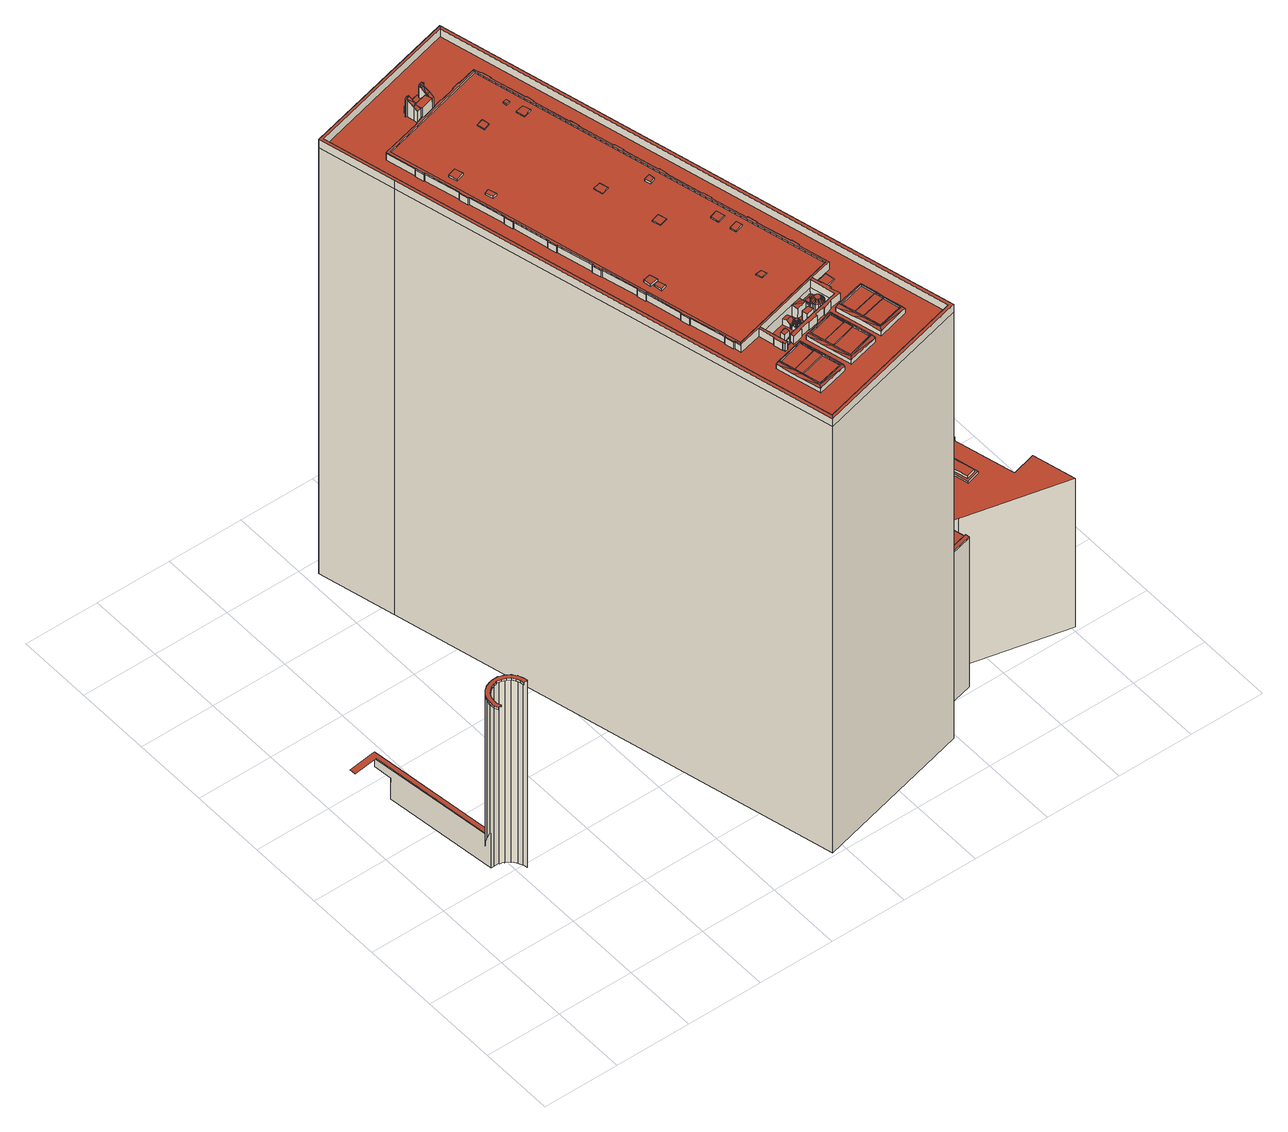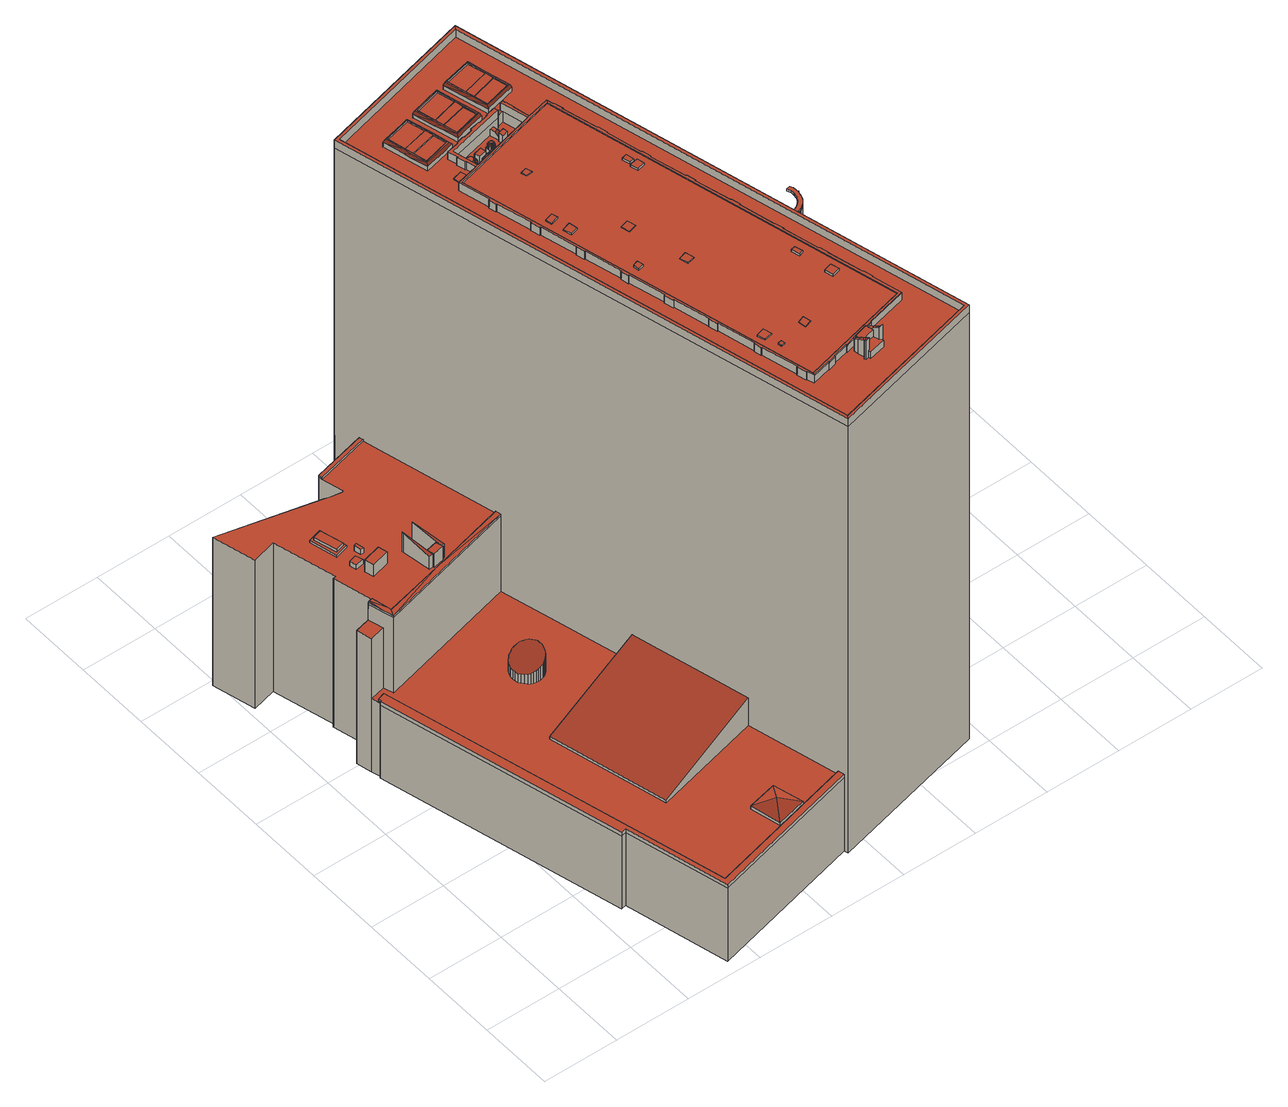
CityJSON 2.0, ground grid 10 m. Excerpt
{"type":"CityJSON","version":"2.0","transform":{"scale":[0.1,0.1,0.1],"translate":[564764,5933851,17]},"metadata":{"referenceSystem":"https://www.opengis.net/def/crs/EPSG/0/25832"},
"CityObjects":{
"building1":{"type":"Building","attributes":{"Grundfläche 2D":"5459.755037","Grundhöhe NN":"20.637"},"children":["building1-1"],"geometry":[{"type":"MultiSurface","lod":"3","boundaries":[[[0,1,2,3]],[[2,1,4,5,6,7]],[[8,9,6,5]],[[10,11,9,8,12,13]],[[14,15,16,17,13,12,18,19,20,21]],[[22,23,24,25,26,27,10,13,17,16]],[[28,29,11,10,27,26]],[[21,20,30,31,32,33]],[[15,34,22,16]],[[35,32,31,36,37,38,39,40]],[[41,39,38,42,43,44,45,46]],[[47,48,49,34,15,14,50]],[[51,45,44,52,53,54,55,56]],[[57,55,54,58,59,60]],[[60,59,61,62,63,64]],[[65,47,50,66]]],"semantics":{"surfaces":[{"type":"WallSurface"},{"type":"RoofSurface"}],"values":[0,0,0,0,0,1,0,0,0,0,0,0,0,0,0,0]}}]},
"building1-1":{"type":"BuildingInstallation","parents":["building1"],"geometry":[{"type":"MultiSurface","lod":"3","boundaries":[[[67,68,69,70,71,72,73,74,75,76,77,78,79,80,81,82,83,84,85,86,87,88,89,90,91,92,93,94,95,96,97,98,99,100,101,102,103,104,105,106,107,108,109,110,111,112,113,114,115,116]],[[117,118,99,98]],[[118,119,120,101,100,99]],[[120,121,102,101]],[[103,102,121,122]],[[104,103,122,123]],[[123,124,105,104]],[[124,125,106,105]],[[125,126,127,108,107,106]],[[109,108,127,128]],[[128,129,110,109]],[[129,130,111,110]],[[130,131,112,111]],[[113,112,131,132]],[[132,133,114,113]],[[62,61,59,67,116,115]],[[59,58,54,69,68,67]],[[54,53,52,44,72,71,70,69]],[[42,38,75,74,73,72,44,43]],[[38,37,36,31,78,77,76,75]],[[31,30,20,80,79,78]],[[20,19,18,12,83,82,81,80]],[[12,8,84,83]],[[8,5,85,84]],[[5,4,1,87,86,85]],[[1,0,88,87]],[[0,134,135,90,89,88]],[[135,136,137,92,91,90]],[[137,138,139,140,95,94,93,92]],[[140,141,142,97,96,95]]],"semantics":{"surfaces":[{"type":"RoofSurface"},{"type":"WallSurface"}],"values":[0,1,1,1,1,1,1,1,1,1,1,1,1,1,1,1,1,1,1,1,1,1,1,1,1,1,1,1,1,1]}}]},
"building2":{"type":"Building","attributes":{"Grundfläche 2D":"2896.422253","Grundhöhe NN":"17.191"},"children":["building2-1","building2-2","building2-3","building2-4","building2-5","building2-6","building2-7","building2-8","building2-9","building2-10","building2-11","building2-12","building2-13","building2-14","building2-15","building2-16","building2-17","building2-18","building2-19","building2-20","building2-21","building2-22","building2-23","building2-24","building2-25","building2-26","building2-27","building2-28","building2-29","building2-30","building2-31","building2-32","building2-33","building2-34","building2-35","building2-36","building2-37","building2-38","building2-39","building2-40","building2-41","building2-42","building2-43","building2-44","building2-45","building2-46","building2-47","building2-48","building2-49","building2-50","building2-51","building2-52"],"geometry":[{"type":"MultiSurface","lod":"3","boundaries":[[[143,144,145,146,147,148,149,150,151,152,153,154,155,156]],[[157,158,159,160,161,162,163,164,165,166,167,168,169,170,171,172,173,174,175,176,177,178,179,180,181,182,183,184,185,186,187,188,189,190,191,192,193,194,195,196,197,198]],[[199,200,201,202],[203,204,205,206],[207,208,209,210],[211,212,213,214],[215,216,217,218],[219,220,221,222],[223,224,225,226],[227,228,229,230],[231,232,233,234],[235,236,237,238],[239,240,241,242],[243,244,245,246],[247,248,249,250],[251,252,253,254]],[[255,256,257,258]],[[259,260,261,262]],[[263,264,265,266]],[[267,268,269,270]],[[271,272,273,274],[275,276,277,278,279,280,281,282,283,284,285,286,287,288,289,290,291,292,293,294,295,296,297,298,299,300,301,302,303,304,305,306,307,308,309,310,311,312,313,314,315,316,317,318,319,320,321,322,323,324,325,326,327,328,329,330,331,332,333,334,335,336,337,338,339,340,341,342,343,344,345,346,347,348,349,350,351,352,353,354,355,356,357,358,359,360,361,362,363,364],[365,366,367,368],[369,370,371,372],[373,374,375,376]],[[377,378,379,380,381,382,383]],[[384,385,386,387]],[[388,389,390,391]],[[378,377,392,382,381,393]],[[158,157,394,197,196,395,396,397,398,399,400,401,402,403,404,405,406,407,408,409,410,411,412,413,414,415,416,417,418,419,420,421,422,423,424,425,426,427,428,429,430,431,432,433,434,435,436,437,438,439,440,441]],[[442,443,444]],[[442,445,443]],[[442,444,446]],[[442,446,445]],[[447,448,449,450,451,452,453,454,455,456,457]],[[458,459,460]],[[461,458,462]],[[463,464,465,466,467,468,469,470,471,472,473,474,475,476,477,478,479,480,481,482,483,484,485,486,487,488,489,490,491,492,493,494,459,458,461]],[[495,496,497,498]],[[499,500,501]],[[500,502,501]],[[502,503,504,505,506,501]],[[500,499,507]],[[508,504,503]],[[504,509,505]],[[510,511,512,513,514,515,516,517,518,519,520,521],[522,523,524,525],[526,527,528,529,530,531,532,533,534,535,536,537,538,539,540,541,542,543,544,545,546,547,548,549,550,551,552,553,554,555,556,557,558,559,560,561,562]],[[563,564,565,566,567,568,569,570,571,572,573,574,575,576,577,578,579,580]],[[581,582,583,584]],[[581,584,585,586]],[[275,364,148,147]],[[364,363,149,148]],[[362,150,149,363]],[[151,150,362,361,153,152]],[[361,360,154,153]],[[587,155,154,360,588,143,156,589]],[[146,590,591,145,144,592,275,147]],[[158,593,277,276,159]],[[588,360,161,160,275,592,594]],[[162,359,358,163]],[[163,358,357,164]],[[164,357,356,165]],[[165,356,355,166]],[[166,355,354,167]],[[167,354,353,168]],[[168,353,352,169]],[[169,352,351,170]],[[170,351,350,171]],[[171,350,349,172]],[[172,349,348,173]],[[173,348,347,174]],[[174,347,346,175]],[[175,346,345,176]],[[176,345,344,177]],[[177,344,343,178]],[[178,343,342,179]],[[179,342,341,180]],[[180,341,340,181]],[[181,340,339,182]],[[182,339,338,183]],[[183,338,337,184]],[[184,337,336,185]],[[185,336,335,186]],[[186,335,334,187]],[[187,334,333,188]],[[188,333,332,189]],[[189,332,331,190]],[[190,331,330,191]],[[191,330,329,192]],[[192,329,328,193]],[[193,328,327,194]],[[194,327,326,195]],[[196,195,326,325,595]],[[198,197,200,199]],[[157,198,199,202]],[[595,325,324,596]],[[596,324,323,597]],[[597,323,322,598]],[[598,322,321,599]],[[599,321,320,600]],[[600,320,319,601]],[[602,603,601,319,318,317]],[[403,402,602,317,316,604]],[[604,316,315,605]],[[605,315,314,606]],[[607,608,606,314,313,312]],[[607,312,311,609]],[[609,311,310,610]],[[610,310,309,611]],[[411,410,611,309,308,612]],[[612,308,307,613]],[[413,412,613,307,306,614]],[[614,306,305,615]],[[415,414,615,305,304,616]],[[616,304,303,617]],[[617,303,302,618]],[[618,302,301,619]],[[619,301,300,620]],[[620,300,299,621]],[[621,299,298,622]],[[622,298,297,623]],[[623,297,296,624]],[[624,296,295,625]],[[625,295,294,626]],[[626,294,293,627]],[[627,293,292,628]],[[628,292,291,629]],[[629,291,290,630]],[[630,290,289,631]],[[431,430,631,289,288,632]],[[632,288,287,633]],[[433,432,633,287,286,634]],[[634,286,285,635]],[[435,434,635,285,284,636]],[[636,284,283,637]],[[437,436,637,283,282,638]],[[638,282,281,639]],[[639,281,280,640]],[[640,280,279,641]],[[641,279,278,642]],[[642,278,277,593]],[[643,644,379,378]],[[644,645,380,379]],[[645,646,381,380]],[[273,272,383,382]],[[377,383,272,271]],[[271,274,392,377]],[[382,392,274,273]],[[646,647,393,381]],[[647,643,378,393]],[[394,157,202,201]],[[197,394,201,200]],[[595,596,395,196]],[[596,597,396,395]],[[597,598,397,396]],[[598,599,398,397]],[[599,600,399,398]],[[600,601,400,399]],[[601,603,602,402,401,400]],[[604,605,404,403]],[[605,606,405,404]],[[606,608,607,407,406,405]],[[607,609,408,407]],[[609,610,409,408]],[[610,611,410,409]],[[612,613,412,411]],[[614,615,414,413]],[[616,617,416,415]],[[617,618,417,416]],[[618,619,418,417]],[[619,620,419,418]],[[620,621,420,419]],[[621,622,421,420]],[[622,623,422,421]],[[623,624,423,422]],[[624,625,424,423]],[[625,626,425,424]],[[626,627,426,425]],[[627,628,427,426]],[[628,629,428,427]],[[629,630,429,428]],[[630,631,430,429]],[[632,633,432,431]],[[634,635,434,433]],[[636,637,436,435]],[[638,639,438,437]],[[639,640,439,438]],[[640,641,440,439]],[[641,642,441,440]],[[642,593,158,441]],[[444,443,523,522]],[[446,444,522,525]],[[445,446,525,524]],[[443,445,524,523]],[[514,513,450,449]],[[513,512,451,450]],[[512,511,452,451]],[[511,648,453,452]],[[648,649,454,453]],[[649,650,455,454]],[[650,651,652,457,456,455]],[[652,653,447,457]],[[653,654,448,447]],[[472,471,536,535]],[[468,467,540,539]],[[469,468,539,538]],[[470,469,538,537]],[[471,470,537,536]],[[473,472,535,534]],[[474,473,534,533]],[[475,474,533,532]],[[476,475,532,531]],[[477,476,531,530]],[[478,477,530,529]],[[479,478,529,528]],[[480,479,528,527]],[[481,480,527,526]],[[482,481,526,562]],[[483,482,562,561]],[[484,483,561,560]],[[485,484,560,559]],[[486,485,559,558]],[[487,486,558,557]],[[488,487,557,556]],[[489,488,556,555]],[[490,489,555,554]],[[491,490,554,553]],[[492,491,553,552]],[[493,492,552,551]],[[494,493,551,550]],[[459,494,550,549]],[[460,459,549,548]],[[458,460,548,547]],[[462,458,547,546]],[[461,462,546,545]],[[463,461,545,544]],[[464,463,544,543]],[[465,464,543,542]],[[466,465,542,541]],[[467,466,541,540]],[[495,498,518,517]],[[496,495,517,516]],[[516,515,497,496]],[[655,656,499,501]],[[507,579,578,502,500]],[[502,578,577,508,503]],[[577,657,658,509,504,508]],[[505,509,658,655,501,506]],[[644,643,659,660]],[[645,644,660,661]],[[646,645,661,662]],[[647,646,662,663]],[[563,580,579,507,499,656,519,518,498,497,515,514,449,448,654,664,659,643,647,663,665]],[[648,511,510,666,667]],[[649,648,667,668]],[[650,649,668,669]],[[670,652,651,650,669,671]],[[653,652,670,672]],[[654,653,672,664]],[[655,520,519,656]],[[673,564,563,665]],[[674,566,565,564,673,675]],[[567,566,674,676]],[[677,569,568,567,676,678]],[[679,571,570,569,677,680]],[[572,571,679,681]],[[573,572,681,682]],[[574,573,682,683]],[[575,574,683,684]],[[576,575,684,685]],[[686,585,584,658,657,577,576,685,687]],[[521,520,655,658,584,583]],[[582,510,521,583]],[[581,586,666,510,582]],[[586,585,686,687,685,684,683,682,681,679,680,677,678,676,674,675,673,665,663,662,661,660,659,664,672,670,671,669,668,667,666]]],"semantics":{"surfaces":[{"type":"RoofSurface"},{"type":"WallSurface"},{"type":"GroundSurface"}],"values":[0,0,0,0,0,0,0,0,0,0,0,0,0,0,0,0,0,0,0,0,0,0,0,0,0,0,0,0,0,0,0,1,1,1,1,1,1,1,1,1,1,1,1,1,1,1,1,1,1,1,1,1,1,1,1,1,1,1,1,1,1,1,1,1,1,1,1,1,1,1,1,1,1,1,1,1,1,1,1,1,1,1,1,1,1,1,1,1,1,1,1,1,1,1,1,1,1,1,1,1,1,1,1,1,1,1,1,1,1,1,1,1,1,1,1,1,1,1,1,1,1,1,1,1,1,1,1,1,1,1,1,1,1,1,1,1,1,1,1,1,1,1,1,1,1,1,1,1,1,1,1,1,1,1,1,1,1,1,1,1,1,1,1,1,1,1,1,1,1,1,1,1,1,1,1,1,1,1,1,1,1,1,1,1,1,1,1,1,1,1,1,1,1,1,1,1,1,1,1,1,1,1,1,1,1,1,1,1,1,1,1,1,1,1,1,1,1,1,1,1,1,1,1,1,1,1,1,1,1,1,1,1,1,1,1,1,1,1,1,1,1,1,1,1,1,1,1,1,1,1,1,1,1,1,1,1,2]}}]},
"building2-1":{"type":"BuildingInstallation","parents":["building2"],"geometry":[{"type":"MultiSurface","lod":"3","boundaries":[[[688,689,690,691,692],[693,694,695,696,697,698,699,700,701,702,703,704,705,706,707,708,709,710,711,712,713,714,715,716,717,718,719,720]],[[721,722,690,689]],[[722,723,691,690]],[[723,724,692,691]],[[724,725,721,689,688,692]]],"semantics":{"surfaces":[{"type":"RoofSurface"},{"type":"WallSurface"}],"values":[0,1,1,1,1]}}]},
"building2-2":{"type":"BuildingInstallation","parents":["building2"],"geometry":[{"type":"MultiSurface","lod":"3","boundaries":[[[726,727,728,729]],[[729,728,235,238]],[[726,729,238,237]],[[727,726,237,236]],[[728,727,236,235]]],"semantics":{"surfaces":[{"type":"RoofSurface"},{"type":"WallSurface"}],"values":[0,1,1,1,1]}}]},
"building2-3":{"type":"BuildingInstallation","parents":["building2"],"geometry":[{"type":"MultiSurface","lod":"3","boundaries":[[[730,731,732]],[[733,731,730]],[[734,730,735]],[[736,730,734]],[[733,730,736]],[[734,735,737]],[[733,736,738]],[[739,740,732,731]],[[740,741,730,732]],[[741,742,735,730]],[[743,744,745,746,747,738,736,734,737]],[[731,733,738,747,748,749,739]]],"semantics":{"surfaces":[{"type":"RoofSurface"},{"type":"WallSurface"}],"values":[0,0,0,0,0,0,0,1,1,1,1,1]}}]},
"building2-4":{"type":"BuildingInstallation","parents":["building2"],"geometry":[{"type":"MultiSurface","lod":"3","boundaries":[[[750,751,752,753]],[[750,753,257,256]],[[752,751,387,386]]],"semantics":{"surfaces":[{"type":"RoofSurface"},{"type":"WallSurface"}],"values":[0,1,1]}}]},
"building2-5":{"type":"BuildingInstallation","parents":["building2"],"geometry":[{"type":"MultiSurface","lod":"3","boundaries":[[[754,755,756,757,758,759,760,761]],[[762,763,389,388,758,757,259,262]],[[758,388,391,759]]],"semantics":{"surfaces":[{"type":"RoofSurface"},{"type":"WallSurface"}],"values":[0,1,1]}}]},
"building2-6":{"type":"BuildingInstallation","parents":["building2"],"geometry":[{"type":"MultiSurface","lod":"3","boundaries":[[[764,765,766,756,767]],[[767,756,768]],[[769,754,761,770]],[[771,755,754,769]],[[768,756,755,771]],[[772,773,766,765]],[[774,775,773,772]],[[776,760,775,774]],[[777,760,776]],[[778,760,777]],[[778,770,761,760]],[[767,779,780,765,764]],[[780,781,782,777,776,774,772,765]],[[777,782,783,770,778]],[[771,769,770,783,779,767,768]]],"semantics":{"surfaces":[{"type":"RoofSurface"},{"type":"WallSurface"}],"values":[0,0,0,0,0,0,0,0,0,0,0,1,1,1,1]}}]},
"building2-7":{"type":"BuildingInstallation","parents":["building2"],"geometry":[{"type":"MultiSurface","lod":"3","boundaries":[[[784,785,786,787,788]],[[788,787,789]],[[790,791,792,793]],[[794,795,791,790]],[[789,787,795,794]],[[796,797,786,785]],[[798,799,797,796]],[[800,801,799,798]],[[802,801,800]],[[803,801,802]],[[803,793,792,801]],[[804,805,806,785,784,788]],[[798,796,785,806,807,802,800]],[[807,808,793,803,802]],[[808,809,804,788,789,794,790,793]]],"semantics":{"surfaces":[{"type":"RoofSurface"},{"type":"WallSurface"}],"values":[0,0,0,0,0,0,0,0,0,0,0,1,1,1,1]}}]},
"building2-8":{"type":"BuildingInstallation","parents":["building2"],"geometry":[{"type":"MultiSurface","lod":"3","boundaries":[[[810,811,812,813,814]],[[815,816,811,810]],[[816,817,812,811]],[[817,818,813,812]],[[818,819,815,810,814,813]]],"semantics":{"surfaces":[{"type":"RoofSurface"},{"type":"WallSurface"}],"values":[0,1,1,1,1]}}]},
"building2-9":{"type":"BuildingInstallation","parents":["building2"],"geometry":[{"type":"MultiSurface","lod":"3","boundaries":[[[820,821,822,823]],[[820,823,265,264]],[[822,821,270,269]]],"semantics":{"surfaces":[{"type":"RoofSurface"},{"type":"WallSurface"}],"values":[0,1,1]}}]},
"building2-10":{"type":"BuildingInstallation","parents":["building2"],"geometry":[{"type":"MultiSurface","lod":"3","boundaries":[[[824,825,826,827]],[[826,825,828,829]],[[830,831,824,827]],[[832,831,830,833]],[[834,835,832,833]],[[836,835,834,837]],[[838,836,837,839]],[[840,841,838,839]],[[842,841,840,843]],[[844,845,842,843]],[[846,845,844,847]],[[848,846,847,849]],[[850,851,848,849]],[[852,851,850,853]],[[854,852,853,855]],[[856,854,855,857]],[[858,856,857,859]],[[859,860,861,858]],[[862,861,860,863]],[[828,864,863,829]],[[864,862,863]],[[852,854,856,858,861,862,864,828,825,824,831,832,835,836,838,841,842,845,846,848,851]],[[827,826,865,866]],[[865,826,829,867]],[[830,827,866,868]],[[869,870,833,871]],[[872,833,830,868]],[[833,872,871]],[[870,873,834,833]],[[873,874,837,834]],[[839,837,874,875]],[[875,876,840,839]],[[843,840,876,877]],[[844,843,877,878]],[[878,879,847,844]],[[879,880,849,847]],[[880,881,850,849]],[[881,882,853,850]],[[882,883,855,853]],[[883,884,857,855]],[[859,857,884,885]],[[885,886,860,859]],[[886,887,863,860]],[[888,867,829,863,887]]],"semantics":{"surfaces":[{"type":"RoofSurface"},{"type":"WallSurface"}],"values":[0,0,0,0,0,0,0,0,0,0,0,0,0,0,0,0,0,0,0,0,0,0,1,1,1,1,1,1,1,1,1,1,1,1,1,1,1,1,1,1,1,1,1,1]}}]},
"building2-11":{"type":"BuildingInstallation","parents":["building2"],"geometry":[{"type":"MultiSurface","lod":"3","boundaries":[[[889,890,891,892]],[[892,891,232,231]],[[889,892,231,234]],[[890,889,234,233]],[[891,890,233,232]]],"semantics":{"surfaces":[{"type":"RoofSurface"},{"type":"WallSurface"}],"values":[0,1,1,1,1]}}]},
"building2-12":{"type":"BuildingInstallation","parents":["building2"],"geometry":[{"type":"MultiSurface","lod":"3","boundaries":[[[893,894,895,896]],[[896,895,213,212]],[[893,896,212,211]],[[894,893,211,214]],[[895,894,214,213]]],"semantics":{"surfaces":[{"type":"RoofSurface"},{"type":"WallSurface"}],"values":[0,1,1,1,1]}}]},
"building2-13":{"type":"BuildingInstallation","parents":["building2"],"geometry":[{"type":"MultiSurface","lod":"3","boundaries":[[[897,898,899,900,901,902,160,159,903]],[[904,364,275,160,902,901]],[[903,159,276,905]],[[905,906,897,903]],[[906,907,898,897]],[[907,908,899,898]],[[908,909,900,899]],[[909,904,901,900]]],"semantics":{"surfaces":[{"type":"RoofSurface"},{"type":"WallSurface"}],"values":[0,1,1,1,1,1,1,1]}}]},
"building2-14":{"type":"BuildingInstallation","parents":["building2"],"geometry":[{"type":"MultiSurface","lod":"3","boundaries":[[[910,587,589,911,912]],[[913,871,911]],[[913,914,871]],[[872,868,912]],[[867,912,868,866,865]],[[911,871,872]],[[911,872,912]],[[912,867,915,916,910]],[[156,917,918,870,914,913,911,589]],[[914,870,869,871]],[[888,919,915,867]],[[919,920,921,155,587,910,916,915]]],"semantics":{"surfaces":[{"type":"RoofSurface"},{"type":"WallSurface"}],"values":[0,0,0,0,0,0,0,0,1,1,1,1]}}]},
"building2-15":{"type":"BuildingInstallation","parents":["building2"],"geometry":[{"type":"MultiSurface","lod":"3","boundaries":[[[922,923,924,925,926,927,928,929,930,931,932,162,161,933,934,935,936,937,938,939,940,941,942,943]],[[161,360,361,933]],[[361,362,934,933]],[[362,363,944,936,935,934]],[[944,945,946,938,937,936]],[[946,947,939,938]],[[947,948,940,939]],[[948,949,941,940]],[[942,941,949,950]],[[950,951,943,942]],[[951,952,922,943]],[[952,953,923,922]],[[953,954,955,925,924,923]],[[955,956,926,925]],[[956,957,927,926]],[[957,958,928,927]],[[958,959,929,928]],[[959,960,961,931,930,929]],[[961,962,932,931]],[[962,359,162,932]]],"semantics":{"surfaces":[{"type":"RoofSurface"},{"type":"WallSurface"}],"values":[0,1,1,1,1,1,1,1,1,1,1,1,1,1,1,1,1,1,1,1]}}]},
"building2-16":{"type":"BuildingInstallation","parents":["building2"],"geometry":[{"type":"MultiSurface","lod":"3","boundaries":[[[763,762,963,964]],[[763,964,390,389]],[[963,762,262,261]]],"semantics":{"surfaces":[{"type":"RoofSurface"},{"type":"WallSurface"}],"values":[0,1,1]}}]},
"building2-17":{"type":"BuildingInstallation","parents":["building2"],"geometry":[{"type":"MultiSurface","lod":"3","boundaries":[[[965,966,967,748,747,746,745,968,969]],[[970,971,966,965]],[[971,972,967,966]],[[972,749,748,967]]],"semantics":{"surfaces":[{"type":"RoofSurface"},{"type":"WallSurface"}],"values":[0,1,1,1]}}]},
"building2-18":{"type":"BuildingInstallation","parents":["building2"],"geometry":[{"type":"MultiSurface","lod":"3","boundaries":[[[973,974,975,976]],[[976,975,248,247]],[[973,976,247,250]],[[974,973,250,249]],[[975,974,249,248]]],"semantics":{"surfaces":[{"type":"RoofSurface"},{"type":"WallSurface"}],"values":[0,1,1,1,1]}}]},
"building2-19":{"type":"BuildingInstallation","parents":["building2"],"geometry":[{"type":"MultiSurface","lod":"3","boundaries":[[[977,978,979,980,981,982,983,744,743]],[[984,985,986,979,978,977]],[[986,987,980,979]],[[980,987,988,989,981]],[[968,745,744,983]]],"semantics":{"surfaces":[{"type":"RoofSurface"},{"type":"WallSurface"}],"values":[0,1,1,1,1]}}]},
"building2-20":{"type":"BuildingInstallation","parents":["building2"],"geometry":[{"type":"MultiSurface","lod":"3","boundaries":[[[990,991,992,993]],[[993,992,219,222]],[[990,993,222,221]],[[991,990,221,220]],[[992,991,220,219]]],"semantics":{"surfaces":[{"type":"RoofSurface"},{"type":"WallSurface"}],"values":[0,1,1,1,1]}}]},
"building2-21":{"type":"BuildingInstallation","parents":["building2"],"geometry":[{"type":"MultiSurface","lod":"3","boundaries":[[[994,995,996,997,998]],[[998,999,1000,994]],[[1001,994,1000]],[[995,994,1001]],[[151,152,997,996]],[[152,1002,1003,999,998,997]],[[1003,1004,1000,999]],[[1004,1005,1006,151,996,995,1001,1000]]],"semantics":{"surfaces":[{"type":"RoofSurface"},{"type":"WallSurface"}],"values":[0,0,0,0,1,1,1,1]}}]},
"building2-22":{"type":"BuildingInstallation","parents":["building2"],"geometry":[{"type":"MultiSurface","lod":"3","boundaries":[[[1007,1008,1009,1010,1011]],[[1012,1013,1009,1008]],[[1010,1009,1013,1014]],[[1015,1007,1011,1010,1014,1016]],[[1008,1007,1015,1012]]],"semantics":{"surfaces":[{"type":"RoofSurface"},{"type":"WallSurface"}],"values":[0,1,1,1,1]}}]},
"building2-23":{"type":"BuildingInstallation","parents":["building2"],"geometry":[{"type":"MultiSurface","lod":"3","boundaries":[[[1017,1018,1019,1020,1021,1022,1023,1024]],[[823,1024,1023,266,265]],[[823,822,1024]],[[1024,822,269,268]],[[1024,268,267,1017]]],"semantics":{"surfaces":[{"type":"RoofSurface"},{"type":"WallSurface"}],"values":[0,1,1,1,1]}}]},
"building2-24":{"type":"BuildingInstallation","parents":["building2"],"geometry":[{"type":"MultiSurface","lod":"3","boundaries":[[[1025,1026,1027,1028]],[[1028,1027,218,217]],[[1025,1028,217,216]],[[1026,1025,216,215]],[[1027,1026,215,218]]],"semantics":{"surfaces":[{"type":"RoofSurface"},{"type":"WallSurface"}],"values":[0,1,1,1,1]}}]},
"building2-25":{"type":"BuildingInstallation","parents":["building2"],"geometry":[{"type":"MultiSurface","lod":"3","boundaries":[[[1029,1030,1031,1032]],[[1032,1031,254,253]],[[1029,1032,253,252]],[[1030,1029,252,251]],[[1031,1030,251,254]]],"semantics":{"surfaces":[{"type":"RoofSurface"},{"type":"WallSurface"}],"values":[0,1,1,1,1]}}]},
"building2-26":{"type":"BuildingInstallation","parents":["building2"],"geometry":[{"type":"MultiSurface","lod":"3","boundaries":[[[1033,1034,1035,1036,1037]],[[1036,1035,1038,1039]],[[1038,1035,1034,1033,1040,1041]],[[1037,1036,1039,1042]],[[1033,1037,1042,1040]]],"semantics":{"surfaces":[{"type":"RoofSurface"},{"type":"WallSurface"}],"values":[0,1,1,1,1]}}]},
"building2-27":{"type":"BuildingInstallation","parents":["building2"],"geometry":[{"type":"MultiSurface","lod":"3","boundaries":[[[757,756,766,773,775,760,759,1043]],[[1043,759,391,390,964,963,261,260]],[[1043,260,259,757]]],"semantics":{"surfaces":[{"type":"RoofSurface"},{"type":"WallSurface"}],"values":[0,1,1]}}]},
"building2-28":{"type":"BuildingInstallation","parents":["building2"],"geometry":[{"type":"MultiSurface","lod":"3","boundaries":[[[1044,588,594]],[[594,1045,1046]],[[594,1046,1044]],[[1047,1044,1046]],[[144,1048,1045,594,592]],[[1045,1048,1049,1047,1046]],[[1049,1050,143,588,1044,1047]]],"semantics":{"surfaces":[{"type":"RoofSurface"},{"type":"WallSurface"}],"values":[0,0,0,0,1,1,1]}}]},
"building2-29":{"type":"BuildingInstallation","parents":["building2"],"geometry":[{"type":"MultiSurface","lod":"3","boundaries":[[[1051,1052,1018,1017,1053,1023,1022,1054]],[[821,1017,267,270]],[[1017,821,820]],[[263,1053,1017,820,264]],[[1053,263,266,1023]]],"semantics":{"surfaces":[{"type":"RoofSurface"},{"type":"WallSurface"}],"values":[0,1,1,1,1]}}]},
"building2-30":{"type":"BuildingInstallation","parents":["building2"],"geometry":[{"type":"MultiSurface","lod":"3","boundaries":[[[1055,787,786,797,799,801,1056,1057]],[[386,385,1057,1056,258,257,753,752]],[[1057,385,384,1055]]],"semantics":{"surfaces":[{"type":"RoofSurface"},{"type":"WallSurface"}],"values":[0,1,1]}}]},
"building2-31":{"type":"BuildingInstallation","parents":["building2"],"geometry":[{"type":"MultiSurface","lod":"3","boundaries":[[[1058,1059,1060,1061]],[[1061,1060,207,210]],[[1059,1058,209,208]],[[1060,1059,208,207]],[[1058,1061,210,209]]],"semantics":{"surfaces":[{"type":"RoofSurface"},{"type":"WallSurface"}],"values":[0,1,1,1,1]}}]},
"building2-32":{"type":"BuildingInstallation","parents":["building2"],"geometry":[{"type":"MultiSurface","lod":"3","boundaries":[[[1062,1063,1064,1065]],[[1065,1064,204,203]],[[1062,1065,203,206]],[[1063,1062,206,205]],[[1064,1063,205,204]]],"semantics":{"surfaces":[{"type":"RoofSurface"},{"type":"WallSurface"}],"values":[0,1,1,1,1]}}]},
"building2-33":{"type":"BuildingInstallation","parents":["building2"],"geometry":[{"type":"MultiSurface","lod":"3","boundaries":[[[791,795,787,1055,1066,1056,801,792]],[[384,387,751,1055]],[[751,750,1055]],[[1066,1055,750,256,255]],[[1066,255,258,1056]]],"semantics":{"surfaces":[{"type":"RoofSurface"},{"type":"WallSurface"}],"values":[0,1,1,1,1]}}]},
"building2-34":{"type":"BuildingInstallation","parents":["building2"],"geometry":[{"type":"MultiSurface","lod":"3","boundaries":[[[1067,1068,1069,1070]],[[1068,1067,245,244]],[[1067,1070,246,245]],[[1070,1069,243,246]],[[1069,1068,244,243]]],"semantics":{"surfaces":[{"type":"RoofSurface"},{"type":"WallSurface"}],"values":[0,1,1,1,1]}}]},
"building2-35":{"type":"BuildingInstallation","parents":["building2"],"geometry":[{"type":"MultiSurface","lod":"3","boundaries":[[[1071,1072,1073,1074]],[[1074,1073,241,240]],[[1071,1074,240,239]],[[1072,1071,239,242]],[[1073,1072,242,241]]],"semantics":{"surfaces":[{"type":"RoofSurface"},{"type":"WallSurface"}],"values":[0,1,1,1,1]}}]},
"building2-36":{"type":"BuildingInstallation","parents":["building2"],"geometry":[{"type":"MultiSurface","lod":"3","boundaries":[[[1075,1076,1077,1078],[1079,1080,1081,1082]],[[1078,1077,1083,1084]],[[1084,1085,1075,1078]],[[1076,1075,1085,1086]],[[1077,1076,1086,1083]]],"semantics":{"surfaces":[{"type":"RoofSurface"},{"type":"WallSurface"}],"values":[0,1,1,1,1]}}]},
"building2-37":{"type":"BuildingInstallation","parents":["building2"],"geometry":[{"type":"MultiSurface","lod":"3","boundaries":[[[1087,1088,1089,1090]],[[1091,1092,1090,1089]],[[1087,1090,1092,1093]],[[1088,1087,1093,1094]],[[1094,1091,1089,1088]]],"semantics":{"surfaces":[{"type":"RoofSurface"},{"type":"WallSurface"}],"values":[0,1,1,1,1]}}]},
"building2-38":{"type":"BuildingInstallation","parents":["building2"],"geometry":[{"type":"MultiSurface","lod":"3","boundaries":[[[1095,1096,1097,1098]],[[564,565,1095,1098]],[[565,580,1096,1095]],[[563,1097,1096,580]],[[1098,1097,563,564]]],"semantics":{"surfaces":[{"type":"RoofSurface"},{"type":"WallSurface"}],"values":[0,1,1,1,1]}}]},
"building2-39":{"type":"BuildingInstallation","parents":["building2"],"geometry":[{"type":"MultiSurface","lod":"3","boundaries":[[[1099,1100,1101,1102]],[[1103,1104,1102,1101]],[[1104,1105,1099,1102]],[[1100,1099,1105,1106]],[[1101,1100,1106,1103]]],"semantics":{"surfaces":[{"type":"RoofSurface"},{"type":"WallSurface"}],"values":[0,1,1,1,1]}}]},
"building2-40":{"type":"BuildingInstallation","parents":["building2"],"geometry":[{"type":"MultiSurface","lod":"3","boundaries":[[[1107,1108,1109,1110]],[[1110,1109,1082,1081]],[[1107,1110,1081,1080]],[[1108,1107,1080,1079]],[[1109,1108,1079,1082]]],"semantics":{"surfaces":[{"type":"RoofSurface"},{"type":"WallSurface"}],"values":[0,1,1,1,1]}}]},
"building2-41":{"type":"BuildingInstallation","parents":["building2"],"geometry":[{"type":"MultiSurface","lod":"3","boundaries":[[[1111,1112,1113]],[[1114,1115,1111,1113]],[[1115,1116,1112,1111]],[[1116,1114,1113,1112]]],"semantics":{"surfaces":[{"type":"RoofSurface"},{"type":"WallSurface"}],"values":[0,1,1,1]}}]},
"building2-42":{"type":"BuildingInstallation","parents":["building2"],"geometry":[{"type":"MultiSurface","lod":"3","boundaries":[[[1117,1118,1119,1120,1121]],[[1122,1123,1124,1119,1118,1117]],[[1124,1125,1120,1119]],[[1126,1121,1120,1125]],[[1126,1122,1117,1121]]],"semantics":{"surfaces":[{"type":"RoofSurface"},{"type":"WallSurface"}],"values":[0,1,1,1,1]}}]},
"building2-43":{"type":"BuildingInstallation","parents":["building2"],"geometry":[{"type":"MultiSurface","lod":"3","boundaries":[[[1118,1127,1128]],[[1129,1123,1118,1128]],[[1123,1130,1127,1118]],[[1130,1129,1128,1127]]],"semantics":{"surfaces":[{"type":"RoofSurface"},{"type":"WallSurface"}],"values":[0,1,1,1]}}]},
"building2-44":{"type":"BuildingInstallation","parents":["building2"],"geometry":[{"type":"MultiSurface","lod":"3","boundaries":[[[1131,1132,1133,1134]],[[1134,1133,1135,1136]],[[1131,1134,1136,1137]],[[1132,1131,1137,1138]],[[1133,1132,1138,1135]]],"semantics":{"surfaces":[{"type":"RoofSurface"},{"type":"WallSurface"}],"values":[0,1,1,1,1]}}]},
"building2-45":{"type":"BuildingInstallation","parents":["building2"],"geometry":[{"type":"MultiSurface","lod":"3","boundaries":[[[1139,1140,1141]],[[1142,1141,1143]],[[1139,1141,1142]],[[1144,1143,1145]],[[1146,1143,1144]],[[1142,1143,1146]],[[1147,1148,1149]],[[1139,1148,1147]],[[1139,1142,1148]],[[1145,1143,1141,1140,969,968,983,982]],[[1142,1146,1150,1151]],[[1151,1152,1153,1149,1148,1142]],[[1149,1153,1154,1147]],[[1139,1147,1154,970,965,969,1140]]],"semantics":{"surfaces":[{"type":"RoofSurface"},{"type":"WallSurface"}],"values":[0,0,0,0,0,0,0,0,0,1,1,1,1,1]}}]},
"building2-46":{"type":"BuildingInstallation","parents":["building2"],"geometry":[{"type":"MultiSurface","lod":"3","boundaries":[[[1155,1156,1157,1158]],[[1158,1157,224,223]],[[1155,1158,223,226]],[[1156,1155,226,225]],[[1157,1156,225,224]]],"semantics":{"surfaces":[{"type":"RoofSurface"},{"type":"WallSurface"}],"values":[0,1,1,1,1]}}]},
"building2-47":{"type":"BuildingInstallation","parents":["building2"],"geometry":[{"type":"MultiSurface","lod":"3","boundaries":[[[1159,1160,1161,1162,1163,1164,1165,1166,1167,1168,1169,1170,1171,1172,1173]],[[1170,1174,1175]],[[1171,1170,1175,1176]],[[1170,1169,1177,1178]],[[1170,1178,1174]],[[1179,1171,1176,1180]],[[1172,1171,1179,1181]],[[1173,1172,1181,1182]],[[1173,1182,1183]],[[1173,1183,1184]],[[1159,1173,1184,1185]],[[1186,1160,1159,1185,1187]],[[1161,1160,1186,1188]],[[1189,1162,1161,1188]],[[1162,1189,1190]],[[1162,1190,1191]],[[1163,1162,1191,1192]],[[1164,1163,1192,1193]],[[1165,1164,1193,1194]],[[1166,1165,1194,1195,1196]],[[1166,1196,1197,1198]],[[1167,1166,1198]],[[1167,1198,1199]],[[1168,1167,1199,1200]],[[1169,1168,1200,1201,1177]],[[719,1189,1188,720]],[[1190,1189,719,718]],[[1191,1190,718,717]],[[1192,1191,717,716]],[[702,1176,1175,1174,704,703]],[[1178,1177,706,705]],[[1174,1178,705,704]],[[700,1179,1180,1176,702,701]],[[1181,1179,700,699]],[[1182,1181,699,698]],[[1183,1182,698,697]],[[695,1185,1184,1183,697,696]],[[693,1186,1187,1185,695,694]],[[1188,1186,693,720]],[[715,1193,1192,716]],[[1194,1193,715,714]],[[712,1196,1195,1194,714,713]],[[710,1198,1197,1196,712,711]],[[709,1199,1198,710]],[[1200,1199,709,708]],[[706,1177,1201,1200,708,707]]],"semantics":{"surfaces":[{"type":"RoofSurface"},{"type":"WallSurface"}],"values":[0,0,0,0,0,0,0,0,0,0,0,0,0,0,0,0,0,0,0,0,0,0,0,0,0,1,1,1,1,1,1,1,1,1,1,1,1,1,1,1,1,1,1,1,1,1]}}]},
"building2-48":{"type":"BuildingInstallation","parents":["building2"],"geometry":[{"type":"MultiSurface","lod":"3","boundaries":[[[1145,981,1144]],[[981,989,1202,1146,1144]],[[981,1145,982]],[[988,1203,1202,989]],[[1203,1150,1146,1202]]],"semantics":{"surfaces":[{"type":"RoofSurface"},{"type":"WallSurface"}],"values":[0,0,1,1,1]}}]},
"building2-49":{"type":"BuildingInstallation","parents":["building2"],"geometry":[{"type":"MultiSurface","lod":"3","boundaries":[[[591,590,1204,1205]],[[1205,1204,1206,1207,1208]],[[590,146,1209,1206,1204]],[[1210,1208,1207,1206,1209,1211]],[[1208,1210,145,591,1205]]],"semantics":{"surfaces":[{"type":"RoofSurface"},{"type":"WallSurface"}],"values":[0,0,1,1,1]}}]},
"building2-50":{"type":"BuildingInstallation","parents":["building2"],"geometry":[{"type":"MultiSurface","lod":"3","boundaries":[[[1212,1213,1019,1018,1214]],[[1214,1018,1215]],[[1216,1051,1054,1217]],[[1218,1052,1051,1216]],[[1215,1018,1052,1218]],[[1219,1020,1019,1213]],[[1220,1021,1020,1219]],[[1221,1022,1021,1220]],[[1222,1022,1221]],[[1223,1022,1222]],[[1223,1217,1054,1022]],[[1214,1224,1225,1213,1212]],[[1220,1219,1213,1225,1226,1222,1221]],[[1222,1226,1227,1217,1223]],[[1218,1216,1217,1227,1224,1214,1215]]],"semantics":{"surfaces":[{"type":"RoofSurface"},{"type":"WallSurface"}],"values":[0,0,0,0,0,0,0,0,0,0,0,1,1,1,1]}}]},
"building2-51":{"type":"BuildingInstallation","parents":["building2"],"geometry":[{"type":"MultiSurface","lod":"3","boundaries":[[[984,977,737,735,1228]],[[1229,1228,735,742]],[[1229,985,984,1228]],[[977,743,737]]],"semantics":{"surfaces":[{"type":"RoofSurface"},{"type":"WallSurface"}],"values":[0,1,1,1]}}]},
"building2-52":{"type":"BuildingInstallation","parents":["building2"],"geometry":[{"type":"MultiSurface","lod":"3","boundaries":[[[1230,1231,1232,1233]],[[1232,1231,227,230]],[[1231,1230,228,227]],[[1233,1232,230,229]],[[1230,1233,229,228]]],"semantics":{"surfaces":[{"type":"RoofSurface"},{"type":"WallSurface"}],"values":[0,1,1,1,1]}}]}
},
"vertices":[
[43,181,325],[47,186,325],[47,186,91],[43,181,91],[48,187,325],[52,190,325],[52,190,91],[48,187,91],[53,190,325],[53,190,91],[55,191,92],[55,191,91],[58,192,325],[58,192,92],[61,193,36],[61,193,91],[61,193,92],[59,192,92],[59,192,325],[61,193,325],[64,193,325],[64,193,36],[38,367,92],[37,367,92],[0,362,92],[1,354,92],[33,358,92],[55,192,92],[33,358,91],[55,192,91],[70,193,325],[71,193,325],[71,193,36],[70,193,36],[38,367,91],[72,192,36],[72,192,325],[77,191,325],[77,190,325],[77,190,36],[77,191,36],[78,190,36],[78,190,325],[83,187,325],[83,186,325],[83,186,36],[83,187,36],[41,343,69],[38,367,69],[38,367,70],[41,343,36],[84,186,36],[84,186,325],[87,181,325],[88,181,325],[88,181,36],[87,181,36],[88,180,36],[88,180,325],[90,175,325],[90,175,36],[91,174,325],[92,169,325],[92,169,36],[91,174,36],[45,343,69],[45,343,36],
[90,175,328],[88,180,328],[88,181,328],[87,181,328],[84,186,328],[83,186,328],[83,187,328],[78,190,328],[77,190,328],[77,191,328],[72,192,328],[71,193,328],[70,193,328],[64,193,328],[61,193,328],[59,192,328],[58,192,328],[53,190,328],[52,190,328],[48,187,328],[47,186,328],[43,181,328],[42,180,328],[40,174,328],[39,168,328],[38,168,328],[39,167,328],[39,163,328],[39,161,328],[39,160,328],[41,156,328],[46,157,328],[44,162,328],[44,164,328],[44,167,328],[45,173,328],[47,178,328],[51,182,328],[55,185,328],[60,187,328],[62,187,328],[64,188,328],[70,187,328],[75,185,328],[80,182,328],[83,178,328],[85,173,328],[86,168,328],[92,169,328],[91,174,328],[46,157,325],[44,162,325],[44,164,325],[44,167,325],[45,173,325],[47,178,325],[51,182,325],[55,185,325],[60,187,325],[62,187,325],[64,188,325],[70,187,325],[75,185,325],[80,182,325],[83,178,325],[85,173,325],[86,168,325],[42,180,325],[40,174,325],[39,168,325],[38,168,325],[39,167,325],[39,163,325],[39,161,325],[39,160,325],[41,156,325],
[479,179,650],[465,175,650],[457,173,650],[449,171,650],[411,162,650],[419,129,650],[430,132,650],[429,133,650],[438,135,650],[443,136,650],[506,151,650],[498,184,650],[496,183,650],[484,180,650],[380,157,678],[378,154,678],[408,161,678],[411,162,678],[498,184,678],[502,185,678],[531,192,678],[521,232,678],[522,233,678],[520,243,678],[519,243,678],[507,288,678],[508,288,678],[505,301,678],[504,300,678],[492,347,678],[493,348,678],[490,359,678],[489,359,678],[477,407,678],[478,407,678],[476,418,678],[475,417,678],[463,464,678],[464,465,678],[461,477,678],[460,476,678],[448,523,678],[449,523,678],[446,535,678],[445,534,678],[433,583,678],[434,583,678],[432,593,678],[431,593,678],[419,640,678],[420,640,678],[417,652,678],[416,652,678],[413,661,678],[412,658,678],[528,194,678],[528,194,676],[412,658,676],[264,621,676],[380,157,676],[402,440,676],[412,442,676],[415,431,676],[405,428,676],[432,365,676],[435,354,676],[424,351,676],[421,362,676],[412,572,676],[409,583,676],[420,585,676],[423,575,676],[487,318,676],[476,315,676],[474,326,676],[484,329,676],[291,553,676],[302,556,676],[305,545,676],[294,542,676],[358,286,676],[356,296,676],[366,298,676],[369,288,676],[375,587,676],[366,584,676],[364,594,676],[373,597,676],[480,300,676],[491,303,676],[493,295,676],[482,292,676],[361,284,676],[367,285,676],[370,275,676],[363,273,676],[314,498,676],[308,497,676],[305,507,676],[311,509,676],[466,229,676],[468,222,676],[460,220,676],[458,228,676],[453,415,676],[461,417,676],[462,409,676],[455,407,676],[413,599,676],[408,598,676],[407,603,676],[412,604,676],[444,64,675],[438,88,675],[403,79,675],[409,56,675],[537,144,675],[502,135,675],[506,117,675],[541,125,675],[497,78,675],[491,101,675],[456,92,675],[462,69,675],[484,131,675],[449,122,675],[454,104,675],[488,112,675],[423,732,666],[220,681,666],[388,9,666],[591,60,666],[411,162,666],[408,161,666],[378,154,666],[376,163,666],[375,163,666],[372,175,666],[373,175,666],[361,221,666],[360,221,666],[357,233,666],[358,233,666],[347,280,666],[346,279,666],[343,291,666],[344,292,666],[332,338,666],[331,338,666],[328,350,666],[329,350,666],[317,397,666],[316,397,666],[313,409,666],[314,409,666],[303,455,666],[302,455,666],[299,467,666],[300,467,666],[288,514,666],[287,514,666],[284,526,666],[285,526,666],[273,572,666],[272,572,666],[269,584,666],[270,584,666],[260,623,666],[314,636,666],[314,637,666],[324,640,666],[325,640,666],[326,639,666],[345,644,666],[345,645,666],[346,645,666],[356,648,666],[357,647,666],[377,652,666],[377,653,666],[388,656,666],[388,655,666],[413,661,666],[416,652,666],[417,652,666],[420,640,666],[419,640,666],[431,593,666],[432,593,666],[434,583,666],[433,583,666],[445,534,666],[446,535,666],[449,523,666],[448,523,666],[460,476,666],[461,477,666],[464,465,666],[463,464,666],[475,417,666],[476,418,666],[478,407,666],[477,407,666],[489,359,666],[490,359,666],[493,348,666],[492,347,666],[504,300,666],[505,301,666],[508,288,666],[507,288,666],[519,243,666],[520,243,666],[522,233,666],[521,232,666],[531,192,666],[502,185,666],[498,184,666],[506,151,666],[429,133,666],[430,132,666],[419,129,666],[444,64,666],[409,56,666],[396,109,666],[431,118,666],[462,69,666],[449,122,666],[484,131,666],[497,78,666],[502,135,666],[537,144,666],[549,91,666],[515,83,666],[423,732,678],[426,736,678],[215,684,678],[240,584,678],[385,4,678],[388,9,678],[220,681,678],[431,118,675],[396,109,675],[401,90,675],[435,99,675],[549,91,675],[544,114,675],[509,106,675],[515,83,675],[591,60,678],[596,57,678],[264,621,678],[388,655,678],[388,656,678],[377,653,678],[377,652,678],[357,647,678],[356,648,678],[346,645,678],[345,645,678],[345,644,678],[326,639,678],[325,640,678],[324,640,678],[314,637,678],[314,636,678],[260,623,678],[270,584,678],[269,584,678],[272,572,678],[273,572,678],[285,526,678],[284,526,678],[287,514,678],[288,514,678],[300,467,678],[299,467,678],[302,455,678],[303,455,678],[314,409,678],[313,409,678],[316,397,678],[317,397,678],[329,350,678],[328,350,678],[331,338,678],[332,338,678],[344,292,678],[343,291,678],[346,279,678],[347,280,678],[358,233,678],[357,233,678],[360,221,678],[361,221,678],[373,175,678],[372,175,678],[375,163,678],[376,163,678],[512,719,130],[487,734,120],[497,695,120],[527,744,120],[536,704,120],[631,782,121],[427,731,121],[429,723,121],[627,773,121],[740,322,121],[750,325,121],[749,329,121],[751,329,121],[671,648,121],[669,648,121],[664,647,121],[595,409,135],[601,408,133],[598,409,134],[588,408,137],[592,409,136],[585,407,139],[582,405,140],[579,402,142],[577,399,143],[576,396,144],[575,393,145],[574,389,145],[575,386,146],[575,383,146],[576,381,146],[578,378,146],[580,375,145],[582,373,144],[586,371,144],[589,369,142],[593,369,141],[596,369,140],[600,369,138],[603,371,137],[606,372,135],[608,374,134],[610,376,133],[612,379,132],[613,382,131],[614,385,130],[614,389,130],[614,392,130],[613,396,129],[611,399,130],[609,402,130],[606,405,131],[604,407,132],[640,485,120],[602,640,120],[459,604,159],[497,450,159],[541,277,236],[645,296,236],[728,324,236],[724,315,236],[725,310,236],[735,290,236],[732,311,236],[730,317,236],[542,270,236],[730,289,236],[737,291,236],[752,316,116],[750,325,116],[740,322,116],[627,773,116],[429,723,116],[459,604,116],[602,640,116],[640,485,116],[497,450,116],[541,277,116],[728,324,116],[732,311,116],[497,695,116],[487,734,116],[527,744,116],[536,704,116],[603,371,116],[600,369,116],[596,369,116],[593,369,116],[589,369,116],[586,371,116],[582,373,116],[580,375,116],[578,378,116],[576,381,116],[575,383,116],[575,386,116],[574,389,116],[575,393,116],[576,396,116],[577,399,116],[579,402,116],[582,405,116],[585,407,116],[588,408,116],[592,409,116],[595,409,116],[598,409,116],[601,408,116],[604,407,116],[606,405,116],[609,402,116],[611,399,116],[613,396,116],[614,392,116],[614,389,116],[614,385,116],[613,382,116],[612,379,116],[610,376,116],[608,374,116],[606,372,116],[587,90,233],[658,107,233],[657,112,233],[650,139,233],[652,141,233],[657,140,233],[668,138,233],[674,136,233],[805,106,233],[791,162,233],[759,154,233],[738,236,233],[742,237,233],[729,289,233],[730,289,233],[724,315,233],[542,270,233],[586,95,233],[757,296,209],[752,316,209],[732,311,209],[737,291,209],[737,291,2],[757,296,2],[496,183,658],[479,179,666],[484,180,658],[449,171,659],[457,173,659],[465,175,666],[378,154,676],[465,175,667],[413,661,676],[388,655,676],[388,656,676],[377,653,676],[377,652,676],[357,647,676],[356,648,676],[345,645,676],[346,645,676],[345,644,676],[326,639,676],[325,640,676],[314,637,676],[324,640,676],[314,636,676],[260,623,676],[270,584,676],[269,584,676],[272,572,676],[273,572,676],[285,526,676],[284,526,676],[287,514,676],[288,514,676],[300,467,676],[299,467,676],[302,455,676],[303,455,676],[314,409,676],[313,409,676],[316,397,676],[317,397,676],[329,350,676],[328,350,676],[331,338,676],[332,338,676],[344,292,676],[343,291,676],[346,279,676],[347,280,676],[358,233,676],[357,233,676],[360,221,676],[361,221,676],[373,175,676],[372,175,676],[375,163,676],[376,163,676],[426,736,666],[215,684,666],[240,584,666],[385,4,666],[596,57,666],[749,329,116],[751,329,116],[671,648,116],[669,648,116],[664,647,116],[631,782,116],[427,731,116],[728,324,233],[541,277,233],[735,290,233],[737,291,233],[426,736,2],[215,684,2],[240,584,2],[385,4,2],[596,57,2],[427,731,2],[587,90,2],[752,316,2],[749,329,2],[751,329,2],[671,648,2],[664,647,2],[669,648,2],[631,782,2],[658,107,2],[650,139,2],[657,112,2],[652,141,2],[668,138,2],[657,140,2],[805,106,2],[674,136,2],[791,162,2],[759,154,2],[738,236,2],[742,237,2],[729,289,2],[735,290,2],[730,289,2],
[461,161,657],[460,162,657],[452,159,657],[454,151,657],[462,153,657],[454,153,657],[454,154,657],[453,154,657],[453,155,657],[453,156,657],[453,157,657],[454,158,657],[454,159,657],[455,159,657],[455,160,657],[456,160,657],[457,160,657],[458,160,657],[459,160,657],[459,159,657],[460,159,657],[461,158,657],[461,157,657],[461,156,657],[461,155,657],[461,154,657],[460,154,657],[460,153,657],[459,153,657],[458,152,657],[457,152,657],[456,152,657],[455,153,657],[460,162,650],[452,159,650],[454,151,650],[462,153,650],[461,161,650],
[370,275,679],[367,285,679],[361,284,679],[363,273,679],
[319,660,693],[317,661,695],[318,660,694],[321,662,695],[325,654,689],[321,651,687],[323,661,694],[325,652,687],[323,662,695],[317,661,666],[318,660,666],[319,660,666],[321,651,666],[325,652,686],[325,654,686],[325,654,676],[323,661,676],[323,662,676],[321,662,676],[321,662,666],
[438,88,676],[435,99,676],[401,90,676],[403,79,676],
[545,114,677],[543,126,677],[538,146,677],[537,144,677],[549,91,677],[515,83,677],[514,81,677],[551,90,677],[541,125,676],[544,114,676],
[512,142,673],[497,138,673],[500,137,677],[539,148,673],[545,126,673],[553,92,673],[554,89,673],[547,115,673],[498,134,673],[505,116,677],[503,116,673],[508,105,677],[506,105,673],[512,78,673],[550,88,673],[539,148,666],[497,138,666],[498,134,666],[512,78,666],[554,89,666],
[432,121,673],[392,111,673],[394,110,677],[432,119,677],[433,122,673],[439,100,673],[448,65,673],[440,88,677],[446,63,677],[448,62,673],[442,89,673],[437,99,677],[393,108,673],[399,90,677],[397,89,673],[402,79,677],[400,78,673],[408,54,677],[407,52,673],[444,61,673],[433,122,666],[432,121,666],[392,111,666],[407,52,666],[448,62,666],[448,65,666],
[432,153,663],[433,147,663],[441,149,663],[440,155,663],[439,155,663],[432,153,650],[433,147,650],[441,149,650],[440,155,650],[439,155,650],
[491,101,676],[488,112,676],[454,104,676],[456,92,676],
[492,169,669],[494,169,669],[493,173,665],[491,173,665],[495,169,669],[496,173,665],[489,172,665],[491,168,669],[490,168,669],[487,170,665],[486,168,665],[490,167,669],[490,165,669],[486,165,665],[490,164,669],[486,163,665],[487,161,665],[490,163,669],[491,162,669],[489,159,665],[491,158,665],[492,162,669],[494,162,669],[494,158,665],[495,162,669],[496,158,665],[498,159,665],[496,162,669],[497,163,669],[500,161,665],[497,164,669],[501,163,665],[497,165,669],[501,165,665],[497,167,669],[501,168,665],[500,170,665],[497,168,669],[496,168,669],[498,172,665],[496,169,669],[493,173,657],[491,173,657],[496,173,656],[489,172,656],[488,171,650],[487,170,650],[488,171,656],[489,171,656],[486,168,650],[486,165,650],[486,163,650],[487,161,650],[489,159,650],[491,158,650],[494,158,650],[496,158,650],[498,159,650],[500,161,650],[501,163,650],[501,165,650],[501,168,650],[500,170,650],[498,172,650],[496,173,650],
[482,292,678],[493,295,678],[491,303,678],[480,300,678],
[412,572,678],[423,575,678],[420,585,678],[409,583,678],
[412,140,678],[415,128,678],[416,129,678],[416,125,678],[420,126,678],[419,129,678],[413,140,678],[420,126,666],[413,140,666],[412,140,666],[415,128,666],[416,129,666],[416,125,666],
[497,179,660],[485,176,660],[492,178,660],[486,172,657],[487,170,656],[498,173,656],[498,174,657],[485,176,650],[486,172,650],[498,173,650],[498,174,650],[497,179,650],
[483,142,678],[484,141,678],[485,141,678],[495,144,678],[495,145,678],[511,148,678],[507,161,678],[509,161,678],[506,171,678],[506,172,678],[505,172,678],[506,151,678],[429,133,678],[430,132,678],[430,128,678],[432,128,678],[444,131,678],[443,132,678],[457,135,678],[457,134,678],[470,137,678],[470,139,678],[430,128,666],[432,128,666],[444,131,666],[443,132,666],[457,135,666],[457,134,666],[470,137,666],[470,139,666],[483,142,666],[484,141,666],[485,141,666],[495,144,666],[495,145,666],[511,148,666],[507,161,666],[509,161,666],[506,171,666],[506,172,666],[505,172,666],
[506,117,676],[509,106,676],
[343,668,676],[342,671,676],[320,666,676],[343,658,676],[341,667,676],[343,668,666],[342,671,666],[320,666,666],
[455,407,679],[462,409,679],[461,417,679],[453,415,679],
[326,649,686],[327,646,686],[327,644,686],[345,649,686],[344,653,686],[343,656,686],[343,658,686],[327,646,684],[327,646,666],[327,644,666],[345,649,666],[345,650,666],[345,650,684],
[305,545,679],[302,556,679],[291,553,679],[294,542,679],
[437,142,660],[437,141,660],[438,135,660],[443,136,660],[441,143,660],[440,148,655],[435,146,655],[436,142,660],[441,143,650],[440,148,650],[435,146,650],[436,142,650],[437,141,650],
[480,165,664],[470,163,664],[471,155,664],[482,158,664],[480,164,664],[470,163,650],[471,155,650],[482,158,650],[480,165,650],[480,164,650],
[484,131,677],[485,133,677],[447,123,677],[452,103,677],[455,92,677],[461,67,677],[462,69,677],[449,122,677],
[476,315,678],[487,318,678],[484,329,678],[474,326,678],
[408,598,678],[413,599,678],[412,604,678],[407,603,678],
[510,185,668],[513,174,668],[513,173,668],[525,176,668],[523,188,668],[513,173,666],[525,176,666],[510,185,666],[513,174,666],[523,188,666],
[502,135,677],
[480,174,666],[467,167,666],[479,170,666],[481,170,666],[467,167,650],[481,170,650],[480,174,650],
[493,101,677],[490,112,677],[497,78,677],[499,77,677],
[431,118,677],[409,56,677],[396,109,677],
[424,351,677],[435,354,677],[432,365,677],[421,362,677],
[405,428,677],[415,431,677],[412,442,677],[402,440,677],
[444,64,677],
[460,220,677],[468,222,677],[466,229,677],[458,228,677],
[314,498,679],[311,509,679],[305,507,679],[308,497,679],
[728,178,236],[719,214,236],[701,209,236],[710,173,236],[716,210,236],[724,180,236],[712,177,236],[704,207,236],[701,209,233],[710,173,233],[728,178,233],[719,214,233],
[685,244,251],[709,250,251],[706,262,251],[682,256,251],[706,262,233],[682,256,233],[685,244,233],[709,250,233],
[657,112,236],[586,95,236],[587,90,236],[658,107,236],
[716,233,240],[714,242,240],[703,240,240],[706,230,240],[703,240,233],[706,230,233],[716,233,233],[714,242,233],
[724,180,240],[716,210,240],[704,207,240],[712,177,240],
[658,252,264],[652,291,253],[647,291,253],[647,291,233],[658,252,233],[652,291,233],
[631,289,254],[632,287,254],[634,280,254],[648,283,254],[646,292,254],[631,289,233],[632,287,233],[634,280,233],[648,283,233],[646,292,233],
[628,287,254],[640,247,264],[640,247,233],[628,287,233],
[694,217,241],[698,218,241],[696,227,241],[692,227,241],[696,227,233],[692,227,233],[694,217,233],[698,218,233],
[343,668,695],[341,667,695],[342,664,693],[346,665,692],[343,658,689],[344,656,688],[343,656,688],[348,657,688],[347,669,695],[347,666,694],[348,667,695],[348,657,666],[346,665,666],[347,666,666],[348,667,666],[347,669,666],
[369,288,679],[366,298,679],[356,296,679],[358,286,679],
[455,155,665],[456,155,665],[456,154,665],[457,154,665],[458,154,665],[458,155,665],[459,155,665],[459,156,665],[459,157,665],[458,157,665],[458,158,665],[457,158,665],[456,158,665],[455,157,665],[455,156,665],[457,160,662],[456,160,662],[455,160,662],[459,160,662],[458,160,662],[454,159,662],[455,159,662],[454,158,662],[453,157,662],[453,156,662],[453,155,662],[453,154,662],[454,153,662],[454,154,662],[455,153,662],[456,152,662],[457,152,662],[458,152,662],[459,153,662],[460,153,662],[460,154,662],[461,154,662],[461,155,662],[461,156,662],[461,157,662],[461,158,662],[460,159,662],[459,159,662],
[349,651,684],[349,651,666],
[451,166,660],[458,167,660],[452,161,656],[457,162,656],[459,162,656],[452,161,650],[459,162,650],[457,162,650],
[472,131,673],[445,125,673],[486,135,673],[492,113,673],[501,79,673],[501,75,673],[495,102,673],[446,121,673],[450,103,673],[453,92,673],[460,65,673],[498,74,673],[486,135,666],[445,125,666],[460,65,666],[501,75,666],
[322,645,684],[322,645,666],
[366,584,677],[375,587,677],[373,597,677],[364,594,677]
]}
